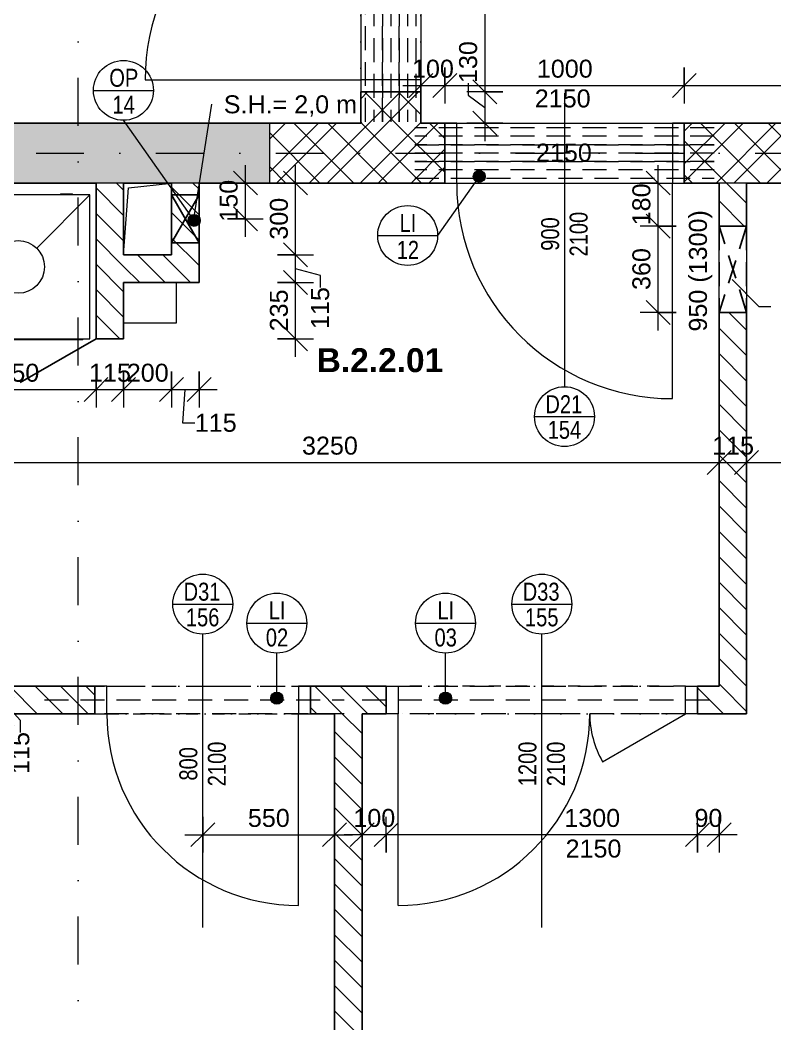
# Model space of a CAD drawing. Header units: millimetres. Extents: x -8668 to 43537, y -2985 to 58543.
# Drawn here: x 1529 to 4679, y 47168 to 51358 of the extents above; entities that cross this region are included whole.
import ezdxf

# ---------------------------------------------------------------- set-up
doc = ezdxf.new("R2010")
doc.units = ezdxf.units.MM
for name, pattern in [('HA_Dash_3mm-S1mm', [150, 100, -50]), ('HA_DashDot_10mm-S3mm', [500, 200, -150, 0, -150]), ('HA_DashDot_2_2mm-S0_6mm', [110, 50, -30, 0, -30])]:
    doc.linetypes.add(name, pattern=pattern)
for name, color, linetype, lineweight in [('A-____-____-DIMS', 9, 'Continuous', 5), ('A-____-____-DIMS-50', 9, 'Continuous', 5), ('A-____-____-IDEN', 9, 'Continuous', 9), ('A-AREA-____-IDEN', 9, 'Continuous', 9), ('A-DETL-____-OTLN', 9, 'Continuous', 25), ('A-DETL-GENF-OTLN', 9, 'Continuous', 9), ('A-DOOR-____-IDEN', 9, 'Continuous', 9), ('A-DOOR-____-MCUT', 9, 'HA_DashDot_2_2mm-S0_6mm', 9), ('A-DOOR-____-OTLN', 9, 'Continuous', 9), ('A-DOOR-FRAM-MCUT', 9, 'Continuous', 9), ('A-FLOR-____-OTLN', 9, 'Continuous', 9), ('A-GENM-____-HDLN', 9, 'HA_Dash_3mm-S1mm', 9), ('A-GENM-____-IDEN', 9, 'Continuous', 9), ('A-GENM-____-MCUT', 9, 'HA_Dash_3mm-S1mm', 25), ('A-GENM-____-OTLN', 9, 'Continuous', 9), ('A-WALL-____-MCUT', 9, 'Continuous', 25), ('A-WALL-____-PATT', 9, 'Continuous', 25), ('E-ELEC-FIXT-OTLN', 9, 'Continuous', 9), ('G-____-____-TEXT', 9, 'Continuous', 5), ('I-WALL-____-MCUT', 9, 'Continuous', 25), ('I-WALL-____-OTLN', 9, 'Continuous', 9), ('S-GRID-____-OTLN', 9, 'Continuous', 5)]:
    doc.layers.add(name, color=color, linetype=linetype, lineweight=lineweight)
doc.styles.add('Arial_1', font='arial.ttf', dxfattribs={"height": 75})
doc.styles.add('Arial_2', font='arial.ttf', dxfattribs={"width": 0.8, "height": 75})
doc.styles.add('Arial_B', font='arialbd.ttf', dxfattribs={"height": 100})
doc.dimstyles.new('Inner_Dimensions', dxfattribs={"dimscale": 304.8, "dimtxt": 76.519455, "dimasz": 0.328084, "dimexe": 0.246063, "dimexo": 0.0625, "dimgap": 0.032808, "dimtad": 1, "dimdec": 0, "dimzin": 0, "dimdsep": 46, "dimtxsty": 'Arial_1', "dimblk1": 'OBLIQUE', "dimblk2": 'OBLIQUE', "dimsah": 1, "dimcen": 0.09, "dimdle": 0.246063, "dimazin": 0, "dimtfac": 1, "dimtdec": 4, "dimtix": 1, "dimtmove": 2, "dimatfit": 3, "dimfxl": 0.246063, "dimfxlon": 1, "dimtvp": 1, "dimtolj": 1, "dimtzin": 0, "dimlwd": 9, "dimlwe": 9, "dimarcsym": 2})
doc.dimstyles.new('Inner_Dimensions_1', dxfattribs={"dimscale": 304.8, "dimtxt": 76.519455, "dimasz": 0.328084, "dimexe": 0.246063, "dimexo": 0.0625, "dimgap": 0.032808, "dimtad": 1, "dimdec": 0, "dimzin": 0, "dimdsep": 46, "dimtxsty": 'Arial_1', "dimblk1": 'OBLIQUE', "dimblk2": 'OBLIQUE', "dimsah": 1, "dimcen": 0.09, "dimdle": 0.246063, "dimazin": 0, "dimtfac": 1, "dimtdec": 4, "dimtix": 1, "dimtmove": 0, "dimatfit": 3, "dimfxl": 0.246063, "dimfxlon": 1, "dimtvp": 1, "dimtolj": 1, "dimtzin": 0, "dimlwd": 9, "dimlwe": 9, "dimarcsym": 2})
doc.dimstyles.new('Inner_Dimensions_2', dxfattribs={"dimscale": 304.8, "dimtxt": 76.519455, "dimasz": 0.328084, "dimexe": 0.246063, "dimexo": 0.0625, "dimgap": 0.032808, "dimtad": 1, "dimdec": 0, "dimzin": 0, "dimdsep": 46, "dimtxsty": 'Arial_1', "dimblk1": 'OBLIQUE', "dimblk2": 'OBLIQUE', "dimsah": 1, "dimcen": 0.09, "dimdle": 0.246063, "dimazin": 0, "dimtfac": 1, "dimtdec": 4, "dimtix": 1, "dimtmove": 1, "dimatfit": 3, "dimfxl": 0.246063, "dimfxlon": 1, "dimtvp": 1, "dimtolj": 1, "dimtzin": 0, "dimlwd": 9, "dimlwe": 9, "dimarcsym": 2})
pattern_1 = [(45, (0, 0), (-106.066, 106.066), []), (45, (75, 0), (-106.066, 106.066), []), (315, (0, 0), (70.71068, 70.71068), [])]
pattern_2 = [(135, (0, 0), (-53.03301, -53.03301), [])]

# ---------------------------------------------------------------- blocks, each defined once
blk = doc.blocks.new('HA_DR_Single_Swing_Solid - In_BJ_900x2100_Vstupni-2124296-DPS_2NP - B')
at = {"layer": 'A-DOOR-____-MCUT'}
for p, q in [((-450, 125), (450, 125)), ((-450, -125), (450, -125))]:
    blk.add_line(p, q, dxfattribs=at)
at = {"layer": 'A-DOOR-____-OTLN'}
for p, q in [((-500, 125), (500, 125)), ((-500, -125), (500, -125))]:
    blk.add_line(p, q, dxfattribs=at)
at = {"layer": 'A-DOOR-____-OTLN', "lineweight": 5}
blk.add_line((450, -1025), (450, -125), dxfattribs=at)
blk.add_arc((450, -125), 900, 180, 270, dxfattribs=at)
at = {"layer": 'A-DOOR-FRAM-MCUT'}
for p, q in [((-450, 125), (-500, 125)), ((-450, -125), (-450, 125)), ((500, 125), (450, 125)), ((450, 125), (450, -125)), ((-500, -125), (-450, -125)), ((450, -125), (500, -125))]:
    blk.add_line(p, q, dxfattribs=at)
blk = doc.blocks.new('HA_DR_Single_Swing_Solid - In_BJ_800x2100-2124338-DPS_2NP - B')
at = {"layer": 'A-DOOR-____-MCUT'}
for p, q in [((-400, 57.5), (400, 57.5)), ((-400, -57.5), (400, -57.5))]:
    blk.add_line(p, q, dxfattribs=at)
at = {"layer": 'A-DOOR-____-OTLN', "lineweight": 5}
blk.add_line((400, -857.5), (400, -57.5), dxfattribs=at)
blk.add_arc((400, -57.5), 800, 180, 270, dxfattribs=at)
at = {"layer": 'A-DOOR-FRAM-MCUT'}
for p, q in [((-400, 57.5), (-450, 57.5)), ((-400, -57.5), (-400, 57.5)), ((450, 57.5), (400, 57.5)), ((400, 57.5), (400, -57.5)), ((-450, -57.5), (-400, -57.5)), ((400, -57.5), (450, -57.5))]:
    blk.add_line(p, q, dxfattribs=at)
blk = doc.blocks.new('HA_DR_Double_Swing_Solid - In_BJ_1200x2100_800-1670814-DPS_2NP - B')
at = {"layer": 'A-DOOR-____-MCUT'}
for p, q in [((-600, 57.5), (600, 57.5)), ((-600, -57.5), (600, -57.5))]:
    blk.add_line(p, q, dxfattribs=at)
at = {"layer": 'A-DOOR-____-OTLN', "lineweight": 5}
for p, q in [((600, 857.5), (600, 57.5)), ((-253.6, 257.5), (-600, 57.5))]:
    blk.add_line(p, q, dxfattribs=at)
for centre, radius, start, end in [((600, 57.5), 800, 90, 180), ((-600, 57.5), 400, 360, 30)]:
    blk.add_arc(centre, radius, start, end, dxfattribs=at)
at = {"layer": 'A-DOOR-FRAM-MCUT'}
for p, q in [((-650, 57.5), (-600, 57.5)), ((-600, 57.5), (-600, -57.5)), ((600, 57.5), (650, 57.5)), ((600, -57.5), (600, 57.5)), ((-600, -57.5), (-650, -57.5)), ((650, -57.5), (600, -57.5))]:
    blk.add_line(p, q, dxfattribs=at)
blk = doc.blocks.new('HA_GM_Shaft_Rectangle - Default-2138676-DPS_2NP - B')
at = {"layer": 'A-DETL-GENF-OTLN'}
for p, q in [((20, -20), (200, 0)), ((0, -300), (20, -20))]:
    blk.add_line(p, q, dxfattribs=at)
at = {"layer": 'A-GENM-____-OTLN'}
for p, q in [((0, -300), (0, 0)), ((0, 0), (200, 0)), ((200, 0), (200, -300)), ((200, -300), (0, -300))]:
    blk.add_line(p, q, dxfattribs=at)
blk = doc.blocks.new('R_bathroom_washing_machine - 600x600x900-1448762-DPS_2NP - B')
at = {"layer": 'E-ELEC-FIXT-OTLN'}
for p, q in [((677.5, 596.6), (77.5, 596.6)), ((77.5, 596.6), (77.5, -3.4)), ((455.3, 374.4), (677.5, 596.6)), ((554.7, 601.6), (554.7, 596.6)), ((554.7, 601.6), (572.4, 601.6)), ((572.2, 601.6), (572.2, 596.6)), ((572.4, 601.6), (579.7, 601.6)), ((579.7, 601.6), (586.9, 601.6)), ((586.9, 601.6), (604.7, 601.6)), ((587.2, 596.6), (587.2, 601.6)), ((604.7, 596.6), (604.7, 601.6)), ((677.5, -3.4), (677.5, 596.6)), ((77.5, -3.4), (299.7, 218.9)), ((77.5, -3.4), (677.5, -3.4)), ((107.5, -3.4), (107.5, -8.4)), ((647.5, -8.4), (107.5, -8.4)), ((647.5, -8.4), (647.5, -3.4))]:
    blk.add_line(p, q, dxfattribs=at)
blk.add_circle((377.5, 296.6), 110, dxfattribs=at)
blk = doc.blocks.new('TB_Porotherm KP11_5_1250mm - TB_Porotherm KP11_5_1250mm-1919733-DPS_2NP - B')
at = {"layer": 'A-GENM-____-HDLN'}
for p, q in [((-625, 57.5), (625, 57.5)), ((-625, 0), (625, 0)), ((625, -57.5), (-625, -57.5))]:
    blk.add_line(p, q, dxfattribs=at)
blk = doc.blocks.new('TB_Porotherm KP7_1250mm - TB_Porotherm KP7_1250mm-1913705-DPS_2NP - B')
at = {"layer": 'A-GENM-____-HDLN'}
for p, q in [((-625, 35), (625, 35)), ((-625, 0), (625, 0)), ((625, -35), (-625, -35))]:
    blk.add_line(p, q, dxfattribs=at)
blk = doc.blocks.new('TB_Porotherm KP11_5_1500mm - TB_Porotherm KP11_5_1500mm-1920557-DPS_2NP - B')
at = {"layer": 'A-GENM-____-HDLN'}
for p, q in [((-750, 57.5), (750, 57.5)), ((-750, 0), (750, 0)), ((750, -57.5), (-750, -57.5))]:
    blk.add_line(p, q, dxfattribs=at)
blk = doc.blocks.new('TB_Porotherm KP7_1250mm - TB_Porotherm KP7_1250mm-1924438-DPS_2NP - B')
at = {"layer": 'A-GENM-____-HDLN'}
for p, q in [((625, 35), (-625, 35)), ((-625, 0), (625, 0)), ((-625, -35), (625, -35))]:
    blk.add_line(p, q, dxfattribs=at)
blk = doc.blocks.new('HA_GM_Opening_Rectangle_WallBased - Default-2022477-DPS_2NP - B')
at = {"layer": 'A-GENM-____-MCUT'}
for p, q in [((305, 57.5), (-55, -57.5)), ((-55, 57.5), (305, -57.5)), ((-55, 57.5), (-55, -57.5)), ((-55, 57.5), (305, 57.5)), ((305, 57.5), (305, -57.5)), ((-55, -57.5), (305, -57.5))]:
    blk.add_line(p, q, dxfattribs=at)
blk = doc.blocks.new('DIMBLOCK12-DPS_2NP - B')
at = {"layer": 'A-____-____-DIMS-50', "lineweight": 9}
for p, q in [((1195.7, 49586.8), (1195.7, 49436.8)), ((1195.7, 49511.8), (1195.7, 49586.8)), ((1195.7, 49511.8), (1245.7, 49561.8)), ((4445.7, 49586.8), (4445.7, 49436.8)), ((4445.7, 49511.8), (4445.7, 49586.8)), ((4445.7, 49511.8), (4495.7, 49561.8)), ((1195.7, 49511.8), (1145.7, 49461.8)), ((1195.7, 49511.8), (4445.7, 49511.8)), ((4445.7, 49511.8), (4395.7, 49461.8))]:
    blk.add_line(p, q, dxfattribs=at)
at = {"layer": 'A-____-____-DIMS-50', "color": 0, "lineweight": 9, "insert": (2705.3, 49619.2), "char_height": 75, "width": 276.883, "attachment_point": 1, "line_spacing_factor": 0.941778, "style": 'Arial_1'}
blk.add_mtext('3250', dxfattribs=at)
blk = doc.blocks.new('_Oblique')
at = {"color": 0, "linetype": 'ByBlock', "lineweight": -2}
blk.add_line((-0.5, -0.5), (0.5, 0.5), dxfattribs=at)
blk = doc.blocks.new('DIMBLOCK13-DPS_2NP - B')
at = {"layer": 'A-____-____-DIMS-50', "lineweight": 9}
for p, q in [((4445.7, 49586.8), (4445.7, 49436.8)), ((4445.7, 49511.8), (4445.7, 49586.8)), ((4445.7, 49511.8), (4495.7, 49561.8)), ((4560.7, 49586.8), (4560.7, 49436.8)), ((4560.7, 49511.8), (4560.7, 49586.8)), ((4560.7, 49511.8), (4610.7, 49561.8)), ((4445.7, 49511.8), (4395.7, 49461.8)), ((4445.7, 49511.8), (4560.7, 49511.8)), ((4560.7, 49511.8), (4510.7, 49461.8))]:
    blk.add_line(p, q, dxfattribs=at)
at = {"layer": 'A-____-____-DIMS-50', "color": 0, "lineweight": 9, "insert": (4416.7, 49619.2), "char_height": 75, "width": 207.662, "attachment_point": 1, "line_spacing_factor": 0.941778, "style": 'Arial_1'}
blk.add_mtext('115', dxfattribs=at)
blk = doc.blocks.new('DIMBLOCK14-DPS_2NP - B')
at = {"layer": 'A-____-____-DIMS-50', "lineweight": 9}
for p, q in [((4560.7, 49586.8), (4560.7, 49436.8)), ((4560.7, 49511.8), (4560.7, 49586.8)), ((4560.7, 49511.8), (4610.7, 49561.8)), ((7045.7, 49586.8), (7045.7, 49436.8)), ((7045.7, 49511.8), (7045.7, 49586.8)), ((7045.7, 49511.8), (7095.7, 49561.8)), ((4560.7, 49511.8), (4510.7, 49461.8)), ((4560.7, 49511.8), (7120.7, 49511.8)), ((7045.7, 49511.8), (6995.7, 49461.8))]:
    blk.add_line(p, q, dxfattribs=at)
at = {"layer": 'A-____-____-DIMS-50', "color": 0, "lineweight": 9, "insert": (5687.8, 49619.2), "char_height": 75, "width": 276.883, "attachment_point": 1, "line_spacing_factor": 0.941778, "style": 'Arial_1'}
blk.add_mtext('2485', dxfattribs=at)
blk = doc.blocks.new('DIMBLOCK17-DPS_2NP - B')
at = {"layer": 'A-____-____-DIMS-50', "lineweight": 9}
for p, q in [((4356, 47883), (4356, 48033)), ((4445.7, 48033), (4445.7, 47883)), ((4445.7, 47958), (4445.7, 48033)), ((4356, 47958), (4406, 48008)), ((4445.7, 47958), (4495.7, 48008)), ((4356, 47958), (4306, 47908)), ((4520.7, 47958), (4356, 47958)), ((4356, 47958), (4356, 47883)), ((4445.7, 47958), (4395.7, 47908))]:
    blk.add_line(p, q, dxfattribs=at)
at = {"layer": 'A-____-____-DIMS-50', "color": 0, "lineweight": 9, "insert": (4343.1, 48065.4), "char_height": 75, "width": 138.441, "attachment_point": 1, "line_spacing_factor": 0.941778, "style": 'Arial_1'}
blk.add_mtext('90', dxfattribs=at)
blk = doc.blocks.new('DIMBLOCK18-DPS_2NP - B')
at = {"layer": 'A-____-____-DIMS-50', "lineweight": 9}
for p, q in [((3056, 47883), (3056, 48033)), ((4356, 47883), (4356, 48033)), ((3056, 47958), (3106, 48008)), ((4356, 47958), (4406, 48008)), ((3056, 47958), (3006, 47908)), ((4356, 47958), (3056, 47958)), ((3056, 47958), (3056, 47883)), ((4356, 47958), (4306, 47908)), ((4356, 47958), (4356, 47883))]:
    blk.add_line(p, q, dxfattribs=at)
at = {"layer": 'A-____-____-DIMS-50', "color": 0, "lineweight": 9, "insert": (3799.8, 48065.4), "char_height": 75, "width": 276.883, "attachment_point": 1, "line_spacing_factor": 0.941778, "style": 'Arial_1'}
blk.add_mtext('1300', dxfattribs=at)
blk = doc.blocks.new('DIMBLOCK19-DPS_2NP - B')
at = {"layer": 'A-____-____-DIMS-50', "lineweight": 9}
for p, q in [((2956, 47883), (2956, 48033)), ((3056, 47883), (3056, 48033)), ((2956, 47958), (3006, 48008)), ((3056, 47958), (3106, 48008)), ((3056, 47958), (2881, 47958)), ((2956, 47958), (2906, 47908)), ((2956, 47958), (2956, 47883)), ((3056, 47958), (3006, 47908)), ((3056, 47958), (3056, 47883))]:
    blk.add_line(p, q, dxfattribs=at)
at = {"layer": 'A-____-____-DIMS-50', "color": 0, "lineweight": 9, "insert": (2919.5, 48065.4), "char_height": 75, "width": 207.662, "attachment_point": 1, "line_spacing_factor": 0.941778, "style": 'Arial_1'}
blk.add_mtext('100', dxfattribs=at)
blk = doc.blocks.new('HA_TAG_Door_TypeMark_wDimensions - Scale50_Right with Bouble-921060-DPS_2NP - B')
at = {"layer": 'A-DOOR-____-IDEN'}
for p, q in [((0, 5), (0, -19.5)), ((-2.5, -22), (2.5, -22))]:
    blk.add_line(p, q, dxfattribs=at)
blk.add_circle((0, -22), 2.5, dxfattribs=at)
blk = doc.blocks.new('HA_TAG_Door_TypeMark_wDimensions - Scale50_Left with Bouble-921048-DPS_2NP - B')
at = {"layer": 'A-DOOR-____-IDEN'}
for p, q in [((-2.5, 22), (2.5, 22)), ((0, -5), (0, 19.5))]:
    blk.add_line(p, q, dxfattribs=at)
blk.add_circle((0, 22), 2.5, dxfattribs=at)
blk = doc.blocks.new('DIMBLOCK188-DPS_2NP - B')
at = {"layer": 'A-____-____-DIMS-50', "lineweight": 9}
for p, q in [((1195.7, 49891.1), (1195.7, 49741.1)), ((1195.7, 49816.1), (1195.7, 49891.1)), ((1195.7, 49816.1), (1245.7, 49866.1)), ((1845.7, 49891.1), (1845.7, 49741.1)), ((1845.7, 49816.1), (1845.7, 49891.1)), ((1845.7, 49816.1), (1895.7, 49866.1)), ((1120.7, 49816.1), (1845.7, 49816.1)), ((1195.7, 49816.1), (1145.7, 49766.1)), ((1845.7, 49816.1), (1795.7, 49766.1))]:
    blk.add_line(p, q, dxfattribs=at)
at = {"layer": 'A-____-____-DIMS-50', "color": 0, "lineweight": 9, "insert": (1434.2, 49923.5), "char_height": 75, "width": 207.662, "attachment_point": 1, "line_spacing_factor": 0.941778, "style": 'Arial_1'}
blk.add_mtext('650', dxfattribs=at)
blk = doc.blocks.new('DIMBLOCK189-DPS_2NP - B')
at = {"layer": 'A-____-____-DIMS-50', "lineweight": 9}
for p, q in [((1845.7, 49891.1), (1845.7, 49741.1)), ((1845.7, 49816.1), (1845.7, 49891.1)), ((1845.7, 49816.1), (1895.7, 49866.1)), ((1960.7, 49891.1), (1960.7, 49741.1)), ((1960.7, 49816.1), (1960.7, 49891.1)), ((1960.7, 49816.1), (2010.7, 49866.1)), ((1845.7, 49816.1), (1795.7, 49766.1)), ((1845.7, 49816.1), (1960.7, 49816.1)), ((1960.7, 49816.1), (1910.7, 49766.1))]:
    blk.add_line(p, q, dxfattribs=at)
at = {"layer": 'A-____-____-DIMS-50', "color": 0, "lineweight": 9, "insert": (1816.7, 49923.5), "char_height": 75, "width": 207.662, "attachment_point": 1, "line_spacing_factor": 0.941778, "style": 'Arial_1'}
blk.add_mtext('115', dxfattribs=at)
blk = doc.blocks.new('DIMBLOCK190-DPS_2NP - B')
at = {"layer": 'A-____-____-DIMS-50', "lineweight": 9}
for p, q in [((1960.7, 49891.1), (1960.7, 49741.1)), ((1960.7, 49816.1), (1960.7, 49891.1)), ((1960.7, 49816.1), (2010.7, 49866.1)), ((2160.7, 49891.1), (2160.7, 49741.1)), ((2160.7, 49816.1), (2160.7, 49891.1)), ((2160.7, 49816.1), (2210.7, 49866.1)), ((1960.7, 49816.1), (1910.7, 49766.1)), ((1960.7, 49816.1), (2160.7, 49816.1)), ((2160.7, 49816.1), (2110.7, 49766.1))]:
    blk.add_line(p, q, dxfattribs=at)
at = {"layer": 'A-____-____-DIMS-50', "color": 0, "lineweight": 9, "insert": (1974.2, 49923.5), "char_height": 75, "width": 207.662, "attachment_point": 1, "line_spacing_factor": 0.941778, "style": 'Arial_1'}
blk.add_mtext('200', dxfattribs=at)
blk = doc.blocks.new('DIMBLOCK191-DPS_2NP - B')
at = {"layer": 'A-____-____-DIMS-50', "lineweight": 9}
for p, q in [((2160.7, 49891.1), (2160.7, 49741.1)), ((2160.7, 49816.1), (2160.7, 49891.1)), ((2160.7, 49816.1), (2210.7, 49866.1)), ((2275.7, 49891.1), (2275.7, 49741.1)), ((2275.7, 49816.1), (2275.7, 49891.1)), ((2275.7, 49816.1), (2325.7, 49866.1)), ((2160.7, 49816.1), (2110.7, 49766.1)), ((2160.7, 49816.1), (2350.7, 49816.1)), ((2207.9, 49675.8), (2218.2, 49816.1)), ((2275.7, 49816.1), (2225.7, 49766.1)), ((2257.9, 49675.8), (2207.9, 49675.8))]:
    blk.add_line(p, q, dxfattribs=at)
at = {"layer": 'A-____-____-DIMS-50', "color": 0, "lineweight": 9, "insert": (2257.9, 49714.4), "char_height": 75, "width": 207.662, "attachment_point": 1, "line_spacing_factor": 0.941778, "style": 'Arial_1'}
blk.add_mtext('115', dxfattribs=at)
blk = doc.blocks.new('DIMBLOCK192-DPS_2NP - B')
at = {"layer": 'A-____-____-DIMS-50', "lineweight": 9}
for p, q in [((2678.6, 50262.7), (2628.6, 50312.7)), ((2603.6, 50262.7), (2753.6, 50262.7)), ((2678.6, 50262.7), (2603.6, 50262.7)), ((2678.6, 49952.7), (2678.6, 50262.7)), ((2678.6, 50262.7), (2728.6, 50212.7)), ((2678.6, 50027.7), (2628.6, 50077.7)), ((2603.6, 50027.7), (2753.6, 50027.7)), ((2678.6, 50027.7), (2603.6, 50027.7)), ((2678.6, 50027.7), (2728.6, 49977.7))]:
    blk.add_line(p, q, dxfattribs=at)
at = {"layer": 'A-____-____-DIMS-50', "color": 0, "lineweight": 9, "insert": (2571.2, 50058.7), "char_height": 75, "width": 207.662, "attachment_point": 1, "rotation": 90, "line_spacing_factor": 0.941778, "style": 'Arial_1'}
blk.add_mtext('235', dxfattribs=at)
blk = doc.blocks.new('DIMBLOCK193-DPS_2NP - B')
at = {"layer": 'A-____-____-DIMS-50', "lineweight": 9}
for p, q in [((2678.6, 50377.7), (2628.6, 50427.7)), ((2603.6, 50377.7), (2753.6, 50377.7)), ((2678.6, 50377.7), (2603.6, 50377.7)), ((2678.6, 50262.7), (2678.6, 50377.7)), ((2678.6, 50377.7), (2728.6, 50327.7)), ((2781.9, 50291.5), (2678.6, 50320.2)), ((2678.6, 50262.7), (2628.6, 50312.7)), ((2781.9, 50241.5), (2781.9, 50291.5)), ((2603.6, 50262.7), (2753.6, 50262.7)), ((2678.6, 50262.7), (2603.6, 50262.7)), ((2678.6, 50262.7), (2728.6, 50212.7))]:
    blk.add_line(p, q, dxfattribs=at)
at = {"layer": 'A-____-____-DIMS-50', "color": 0, "lineweight": 9, "insert": (2743.4, 50068.5), "char_height": 75, "width": 207.662, "attachment_point": 1, "rotation": 90, "line_spacing_factor": 0.941778, "style": 'Arial_1'}
blk.add_mtext('115', dxfattribs=at)
blk = doc.blocks.new('DIMBLOCK194-DPS_2NP - B')
at = {"layer": 'A-____-____-DIMS-50', "lineweight": 9}
for p, q in [((2678.6, 50377.7), (2678.6, 50752.7)), ((2678.6, 50677.7), (2628.6, 50727.7)), ((2603.6, 50677.7), (2753.6, 50677.7)), ((2678.6, 50677.7), (2603.6, 50677.7)), ((2678.6, 50677.7), (2728.6, 50627.7)), ((2678.6, 50377.7), (2628.6, 50427.7)), ((2603.6, 50377.7), (2753.6, 50377.7)), ((2678.6, 50377.7), (2603.6, 50377.7)), ((2678.6, 50377.7), (2728.6, 50327.7))]:
    blk.add_line(p, q, dxfattribs=at)
at = {"layer": 'A-____-____-DIMS-50', "color": 0, "lineweight": 9, "insert": (2571.2, 50441.2), "char_height": 75, "width": 207.662, "attachment_point": 1, "rotation": 90, "line_spacing_factor": 0.941778, "style": 'Arial_1'}
blk.add_mtext('300', dxfattribs=at)
blk = doc.blocks.new('DIMBLOCK195-DPS_2NP - B')
at = {"layer": 'A-____-____-DIMS-50', "lineweight": 9}
for p, q in [((1453.1, 48577.7), (1403.1, 48627.7)), ((1378.1, 48577.7), (1528.1, 48577.7)), ((1453.1, 48577.7), (1378.1, 48577.7)), ((1453.1, 48387.7), (1453.1, 48577.7)), ((1453.1, 48577.7), (1503.1, 48527.7)), ((1530.7, 48434.6), (1453.1, 48520.2)), ((1453.1, 48462.7), (1403.1, 48512.7)), ((1378.1, 48462.7), (1528.1, 48462.7)), ((1453.1, 48462.7), (1378.1, 48462.7)), ((1453.1, 48462.7), (1503.1, 48412.7)), ((1530.7, 48384.6), (1530.7, 48434.6))]:
    blk.add_line(p, q, dxfattribs=at)
at = {"layer": 'A-____-____-DIMS-50', "color": 0, "lineweight": 9, "insert": (1492.2, 48211.6), "char_height": 75, "width": 207.662, "attachment_point": 1, "rotation": 90, "line_spacing_factor": 0.941778, "style": 'Arial_1'}
blk.add_mtext('115', dxfattribs=at)
blk = doc.blocks.new('DIMBLOCK203-DPS_2NP - B')
at = {"layer": 'A-____-____-DIMS-50', "lineweight": 9}
for p, q in [((3468.2, 52057.7), (3418.2, 52107.7)), ((3543.2, 52057.7), (3393.2, 52057.7)), ((3468.2, 52057.7), (3468.2, 51057.7)), ((3468.2, 52057.7), (3518.2, 52007.7)), ((3468.2, 52057.7), (3543.2, 52057.7)), ((3468.2, 51057.7), (3418.2, 51107.7)), ((3543.2, 51057.7), (3393.2, 51057.7)), ((3468.2, 51057.7), (3518.2, 51007.7)), ((3468.2, 51057.7), (3543.2, 51057.7))]:
    blk.add_line(p, q, dxfattribs=at)
at = {"layer": 'A-____-____-DIMS-50', "color": 0, "lineweight": 9, "insert": (3360.8, 51381.4), "char_height": 75, "width": 276.883, "attachment_point": 1, "rotation": 90, "line_spacing_factor": 0.941778, "style": 'Arial_1'}
blk.add_mtext('1000', dxfattribs=at)
blk = doc.blocks.new('DIMBLOCK204-DPS_2NP - B')
at = {"layer": 'A-____-____-DIMS-50', "lineweight": 9}
for p, q in [((3399.3, 51094.9), (3399.3, 51044.9)), ((3468.2, 51057.7), (3418.2, 51107.7)), ((3543.2, 51057.7), (3393.2, 51057.7)), ((3399.3, 51044.9), (3468.2, 50992.7)), ((3468.2, 51057.7), (3468.2, 50852.7)), ((3468.2, 51057.7), (3518.2, 51007.7)), ((3468.2, 51057.7), (3543.2, 51057.7)), ((3468.2, 50927.7), (3418.2, 50977.7)), ((3543.2, 50927.7), (3393.2, 50927.7)), ((3468.2, 50927.7), (3518.2, 50877.7)), ((3468.2, 50927.7), (3543.2, 50927.7))]:
    blk.add_line(p, q, dxfattribs=at)
at = {"layer": 'A-____-____-DIMS-50', "color": 0, "lineweight": 9, "insert": (3360.8, 51094.9), "char_height": 75, "width": 207.662, "attachment_point": 1, "rotation": 90, "line_spacing_factor": 0.941778, "style": 'Arial_1'}
blk.add_mtext('130', dxfattribs=at)
blk = doc.blocks.new('DIMBLOCK205-DPS_2NP - B')
at = {"layer": 'A-____-____-DIMS-50', "lineweight": 9}
for p, q in [((3200.7, 51160.1), (3200.7, 51010.1)), ((3200.7, 51085.1), (3200.7, 51160.1)), ((3300.7, 51160.1), (3300.7, 51010.1)), ((3300.7, 51085.1), (3300.7, 51160.1)), ((3200.7, 51085.1), (3250.7, 51135.1)), ((3300.7, 51085.1), (3350.7, 51135.1)), ((3125.7, 51085.1), (3300.7, 51085.1)), ((3200.7, 51085.1), (3150.7, 51035.1)), ((3300.7, 51085.1), (3250.7, 51035.1))]:
    blk.add_line(p, q, dxfattribs=at)
at = {"layer": 'A-____-____-DIMS-50', "color": 0, "lineweight": 9, "insert": (3164.2, 51192.4), "char_height": 75, "width": 207.662, "attachment_point": 1, "line_spacing_factor": 0.941778, "style": 'Arial_1'}
blk.add_mtext('100', dxfattribs=at)
blk = doc.blocks.new('DIMBLOCK206-DPS_2NP - B')
at = {"layer": 'A-____-____-DIMS-50', "lineweight": 9}
for p, q in [((3300.7, 51160.1), (3300.7, 51010.1)), ((3300.7, 51085.1), (3300.7, 51160.1)), ((4300.7, 51160.1), (4300.7, 51010.1)), ((4300.7, 51085.1), (4300.7, 51160.1)), ((3300.7, 51085.1), (3350.7, 51135.1)), ((4300.7, 51085.1), (4350.7, 51135.1)), ((3300.7, 51085.1), (3250.7, 51035.1)), ((3300.7, 51085.1), (4300.7, 51085.1)), ((4300.7, 51085.1), (4250.7, 51035.1))]:
    blk.add_line(p, q, dxfattribs=at)
at = {"layer": 'A-____-____-DIMS-50', "color": 0, "lineweight": 9, "insert": (3685.3, 51192.4), "char_height": 75, "width": 276.883, "attachment_point": 1, "line_spacing_factor": 0.941778, "style": 'Arial_1'}
blk.add_mtext('1000', dxfattribs=at)
blk = doc.blocks.new('DIMBLOCK207-DPS_2NP - B')
at = {"layer": 'A-____-____-DIMS-50', "lineweight": 9}
for p, q in [((4300.7, 51160.1), (4300.7, 51010.1)), ((4300.7, 51085.1), (4300.7, 51160.1)), ((9945.7, 51160.1), (9945.7, 51010.1)), ((9945.7, 51085.1), (9945.7, 51160.1)), ((4300.7, 51085.1), (4350.7, 51135.1)), ((9945.7, 51085.1), (9995.7, 51135.1)), ((4300.7, 51085.1), (4250.7, 51035.1)), ((4300.7, 51085.1), (9945.7, 51085.1)), ((9945.7, 51085.1), (9895.7, 51035.1))]:
    blk.add_line(p, q, dxfattribs=at)
at = {"layer": 'A-____-____-DIMS-50', "color": 0, "lineweight": 9, "insert": (6889.1, 51192.4), "char_height": 75, "width": 276.883, "attachment_point": 1, "line_spacing_factor": 0.941778, "style": 'Arial_1'}
blk.add_mtext('5645', dxfattribs=at)
blk = doc.blocks.new('DIMBLOCK234-DPS_2NP - B')
at = {"layer": 'A-____-____-DIMS-50', "lineweight": 9}
for p, q in [((2291, 48033), (2291, 47883)), ((2291, 47958), (2291, 48033)), ((2841, 48033), (2841, 47883)), ((2841, 47958), (2841, 48033)), ((2291, 47958), (2341, 48008)), ((2841, 47958), (2891, 48008)), ((2216, 47958), (2916, 47958)), ((2291, 47958), (2241, 47908)), ((2841, 47958), (2791, 47908))]:
    blk.add_line(p, q, dxfattribs=at)
at = {"layer": 'A-____-____-DIMS-50', "color": 0, "lineweight": 9, "insert": (2479.5, 48065.4), "char_height": 75, "width": 207.662, "attachment_point": 1, "line_spacing_factor": 0.941778, "style": 'Arial_1'}
blk.add_mtext('550', dxfattribs=at)
blk = doc.blocks.new('HA_TAG_GM_Products - Generic-588599-DPS_2NP - B')
at = {"layer": 'A-GENM-____-IDEN'}
blk.add_line((-2.5, 0), (2.5, 0), dxfattribs=at)
blk.add_circle((0, 0), 2.5, dxfattribs=at)
blk = doc.blocks.new('DIMBLOCK245-DPS_2NP - B')
at = {"layer": 'A-____-____-DIMS-50', "lineweight": 9}
for p, q in [((4191.1, 50497.7), (4141.1, 50547.7)), ((4266.1, 50497.7), (4116.1, 50497.7)), ((4191.1, 50062.7), (4191.1, 50497.7)), ((4191.1, 50497.7), (4241.1, 50447.7)), ((4191.1, 50497.7), (4266.1, 50497.7)), ((4191.1, 50137.7), (4141.1, 50187.7)), ((4266.1, 50137.7), (4116.1, 50137.7)), ((4191.1, 50137.7), (4241.1, 50087.7)), ((4191.1, 50137.7), (4266.1, 50137.7))]:
    blk.add_line(p, q, dxfattribs=at)
at = {"layer": 'A-____-____-DIMS-50', "color": 0, "lineweight": 9, "insert": (4083.8, 50231.2), "char_height": 75, "width": 207.662, "attachment_point": 1, "rotation": 90, "line_spacing_factor": 0.941778, "style": 'Arial_1'}
blk.add_mtext('360', dxfattribs=at)
blk = doc.blocks.new('DIMBLOCK246-DPS_2NP - B')
at = {"layer": 'A-____-____-DIMS-50', "lineweight": 9}
for p, q in [((4191.1, 50497.7), (4191.1, 50752.7)), ((4191.1, 50677.7), (4141.1, 50727.7)), ((4116.1, 50677.7), (4266.1, 50677.7)), ((4191.1, 50677.7), (4116.1, 50677.7)), ((4191.1, 50677.7), (4241.1, 50627.7)), ((4191.1, 50497.7), (4141.1, 50547.7)), ((4266.1, 50497.7), (4116.1, 50497.7)), ((4191.1, 50497.7), (4241.1, 50447.7)), ((4191.1, 50497.7), (4266.1, 50497.7))]:
    blk.add_line(p, q, dxfattribs=at)
at = {"layer": 'A-____-____-DIMS-50', "color": 0, "lineweight": 9, "insert": (4083.8, 50501.2), "char_height": 75, "width": 207.662, "attachment_point": 1, "rotation": 90, "line_spacing_factor": 0.941778, "style": 'Arial_1'}
blk.add_mtext('180', dxfattribs=at)
blk = doc.blocks.new('DIMBLOCK305-DPS_2NP - B')
at = {"layer": 'A-____-____-DIMS-50', "lineweight": 9}
for p, q in [((2468.9, 50452.7), (2468.9, 50752.7)), ((2468.9, 50677.7), (2418.9, 50727.7)), ((2393.9, 50677.7), (2543.9, 50677.7)), ((2468.9, 50677.7), (2393.9, 50677.7)), ((2468.9, 50677.7), (2518.9, 50627.7)), ((2468.9, 50527.7), (2418.9, 50577.7)), ((2393.9, 50527.7), (2543.9, 50527.7)), ((2468.9, 50527.7), (2393.9, 50527.7)), ((2468.9, 50527.7), (2518.9, 50477.7))]:
    blk.add_line(p, q, dxfattribs=at)
at = {"layer": 'A-____-____-DIMS-50', "color": 0, "lineweight": 9, "insert": (2361.5, 50516.2), "char_height": 75, "width": 207.662, "attachment_point": 1, "rotation": 90, "line_spacing_factor": 0.941778, "style": 'Arial_1'}
blk.add_mtext('150', dxfattribs=at)

msp = doc.modelspace()

# ---------------------------------------------------------------- hatches: boundary and pattern name
at = {"layer": 'A-GENM-____-IDEN'}
h = msp.add_hatch(color=256, dxfattribs=at)
edge = h.paths.add_edge_path()
edge.add_arc((3444.9, 50705.2), 25, 0, 360)
h = msp.add_hatch(color=256, dxfattribs=at)
edge = h.paths.add_edge_path()
edge.add_arc((2255.3, 50521.7), 25, 0, 360)
h = msp.add_hatch(color=256, dxfattribs=at)
edge = h.paths.add_edge_path()
edge.add_arc((2600.3, 48527.8), 25, 0, 360)
h = msp.add_hatch(color=256, dxfattribs=at)
edge = h.paths.add_edge_path()
edge.add_arc((3304.1, 48527.8), 25, 0, 360)
at = {"layer": 'A-WALL-____-PATT', "lineweight": 5}
h = msp.add_hatch(dxfattribs=at)
h.set_pattern_fill('FP_2', color=256, style=0, pattern_type=2)
h.set_pattern_definition(pattern_1)
h.paths.add_polyline_path([(3200.7, 50927.7), (3200.7, 51057.7), (2950.7, 51057.7), (2950.7, 50927.7)])
h.paths.add_polyline_path([(3200.7, 52057.7), (3200.7, 55502.7), (2950.7, 55502.7), (2950.7, 52057.7)])
at = {"layer": 'A-WALL-____-PATT', "lineweight": 9}
msp.add_hatch(color=256, dxfattribs=at).paths.add_polyline_path([(2275.7, 50677.7), (2570.7, 50677.7), (2570.7, 50927.7), (-1054.3, 50927.7), (-1054.3, 50677.7), (2160.7, 50677.7)])
at = {"layer": 'A-WALL-____-PATT', "lineweight": 5}
h = msp.add_hatch(dxfattribs=at)
h.set_pattern_fill('FP_2', color=256, style=0, pattern_type=2)
h.set_pattern_definition(pattern_1)
h.paths.add_polyline_path([(13965.7, 50677.7), (13965.7, 50927.7), (10945.7, 50927.7), (10945.7, 50677.7), (13456.5, 50677.7)])
h.paths.add_polyline_path([(9945.7, 50677.7), (9945.7, 50927.7), (4300.7, 50927.7), (4300.7, 50677.7), (9865.7, 50677.7)])
h.paths.add_polyline_path([(3300.7, 50677.7), (3300.7, 50927.7), (2570.7, 50927.7), (2570.7, 50677.7)])
h = msp.add_hatch(dxfattribs=at)
h.set_pattern_fill('FP_3', color=256, style=0, pattern_type=2)
h.set_pattern_definition(pattern_2)
h.paths.add_polyline_path([(1845.7, 50027.7), (1960.7, 50027.7), (1960.7, 50677.7), (1845.7, 50677.7), (1845.7, 50385.6)])
h = msp.add_hatch(dxfattribs=at)
h.set_pattern_fill('FP_3', color=256, style=0, pattern_type=2)
h.set_pattern_definition(pattern_2)
h.paths.add_polyline_path([(2275.7, 50262.7), (2275.7, 50677.7), (2160.7, 50677.7), (2160.7, 50262.7)])
h = msp.add_hatch(dxfattribs=at)
h.set_pattern_fill('FP_3', color=256, style=0, pattern_type=2)
h.set_pattern_definition(pattern_2)
h.paths.add_polyline_path([(4560.7, 48577.7), (4560.7, 50137.7), (4445.7, 50137.7), (4445.7, 48577.7)])
h.paths.add_polyline_path([(4560.7, 50497.7), (4560.7, 50677.7), (4445.7, 50677.7), (4445.7, 50497.7)])
h = msp.add_hatch(dxfattribs=at)
h.set_pattern_fill('FP_3', color=256, style=0, pattern_type=2)
h.set_pattern_definition(pattern_2)
h.paths.add_polyline_path([(1960.7, 50262.7), (2160.7, 50262.7), (2160.7, 50377.7), (1960.7, 50377.7)])
h = msp.add_hatch(dxfattribs=at)
h.set_pattern_fill('FP_3', color=256, style=0, pattern_type=2)
h.set_pattern_definition(pattern_2)
h.paths.add_polyline_path([(4560.7, 48462.7), (4560.7, 48577.7), (4356, 48577.7), (4356, 48462.7)])
h.paths.add_polyline_path([(3056, 48462.7), (3056, 48577.7), (2741, 48577.7), (2741, 48462.7), (2956, 48462.7)])
h.paths.add_polyline_path([(1400.2, 48462.7), (1841, 48462.7), (1841, 48577.7), (1195.7, 48577.7), (1195.7, 48462.7)])
h = msp.add_hatch(dxfattribs=at)
h.set_pattern_fill('FP_3', color=256, style=0, pattern_type=2)
h.set_pattern_definition(pattern_2)
h.paths.add_polyline_path([(2956, 44737.7), (2956, 48462.7), (2841, 48462.7), (2841, 44737.7)])

# ---------------------------------------------------------------- linework, layer by layer
at = {"layer": 'A-____-____-IDEN'}
for p, q in [((4500.3, 50274.8), (4611.1, 50162.1)), ((4611.1, 50162.1), (4661.7, 50162.1))]:
    msp.add_line(p, q, dxfattribs=at)
at = {"layer": 'A-DETL-____-OTLN'}
for p, q in [((2160.7, 50627.7), (2160.7, 50427.7)), ((2275.7, 50627.7), (2160.7, 50627.7)), ((2160.7, 50627.7), (2275.7, 50427.7)), ((2275.7, 50627.7), (2160.7, 50427.7)), ((2275.7, 50427.7), (2275.7, 50627.7)), ((2160.7, 50427.7), (2275.7, 50427.7)), ((1529.6, 49845.2), (1845.7, 50027.7))]:
    msp.add_line(p, q, dxfattribs=at)
at = {"layer": 'A-FLOR-____-OTLN'}
for p, q in [((2180.7, 50262.7), (2180.7, 50092.7)), ((2180.7, 50092.7), (1960.7, 50092.7))]:
    msp.add_line(p, q, dxfattribs=at)
at = {"layer": 'A-GENM-____-IDEN'}
for p, q in [((2255.3, 50521.7), (1960.1, 50939.3)), ((3444.9, 50705.2), (3271.2, 50458.7)), ((2600.3, 48527.8), (2600.3, 48716.1)), ((3304.1, 48527.8), (3304.1, 48716.1))]:
    msp.add_line(p, q, dxfattribs=at)
for centre in [(3444.9, 50705.2), (2255.3, 50521.7), (2600.3, 48527.8), (3304.1, 48527.8)]:
    msp.add_circle(centre, 25, dxfattribs=at)
at = {"layer": 'A-WALL-____-MCUT', "lineweight": 9}
for p, q in [((2570.7, 50677.7), (2570.7, 50927.7)), ((1960.7, 50677.7), (1845.7, 50677.7)), ((2275.7, 50677.7), (2160.7, 50677.7)), ((4560.7, 50677.7), (4445.7, 50677.7))]:
    msp.add_line(p, q, dxfattribs=at)
at = {"layer": 'G-____-____-TEXT', "color": 10, "lineweight": 9}
msp.add_line((2252.2, 50518.9), (2328.8, 51006.1), dxfattribs=at)
at = {"layer": 'I-WALL-____-MCUT'}
for p, q in [((2950.7, 51057.7), (2950.7, 50927.7)), ((3200.7, 51057.7), (2950.7, 51057.7)), ((3200.7, 50927.7), (3200.7, 51057.7)), ((2950.7, 50927.7), (-1054.3, 50927.7)), ((3300.7, 50927.7), (3200.7, 50927.7)), ((3300.7, 50677.7), (3300.7, 50927.7)), ((9945.7, 50927.7), (4300.7, 50927.7)), ((4300.7, 50927.7), (4300.7, 50677.7)), ((1195.7, 50677.7), (1845.7, 50677.7)), ((1845.7, 50677.7), (1845.7, 50027.7)), ((1960.7, 50677.7), (2160.7, 50677.7)), ((1960.7, 50377.7), (1960.7, 50677.7)), ((2160.7, 50677.7), (2160.7, 50377.7)), ((2275.7, 50262.7), (2275.7, 50677.7)), ((2275.7, 50677.7), (3300.7, 50677.7)), ((4300.7, 50677.7), (4445.7, 50677.7)), ((4445.7, 50677.7), (4445.7, 50497.7)), ((4560.7, 50677.7), (6515.7, 50677.7)), ((4560.7, 50497.7), (4560.7, 50677.7)), ((4445.7, 50497.7), (4560.7, 50497.7)), ((2160.7, 50377.7), (1960.7, 50377.7)), ((1960.7, 50262.7), (2275.7, 50262.7)), ((1960.7, 50027.7), (1960.7, 50262.7)), ((4560.7, 50137.7), (4445.7, 50137.7)), ((4445.7, 50137.7), (4445.7, 48577.7)), ((4560.7, 48462.7), (4560.7, 50137.7)), ((1845.7, 50027.7), (1960.7, 50027.7)), ((1841, 48577.7), (1195.7, 48577.7)), ((1841, 48462.7), (1841, 48577.7)), ((3056, 48577.7), (2741, 48577.7)), ((2741, 48577.7), (2741, 48462.7)), ((3056, 48462.7), (3056, 48577.7)), ((4445.7, 48577.7), (4356, 48577.7)), ((4356, 48577.7), (4356, 48462.7)), ((1195.7, 48462.7), (1841, 48462.7)), ((2741, 48462.7), (2841, 48462.7)), ((2841, 48462.7), (2841, 44737.7)), ((2956, 48462.7), (3056, 48462.7)), ((2956, 44737.7), (2956, 48462.7)), ((4356, 48462.7), (4560.7, 48462.7))]:
    msp.add_line(p, q, dxfattribs=at)
at = {"layer": 'I-WALL-____-OTLN'}
for p, q in [((4445.7, 50137.7), (4445.7, 50497.7)), ((4560.7, 50497.7), (4560.7, 50137.7))]:
    msp.add_line(p, q, dxfattribs=at)
at = {"layer": 'S-GRID-____-OTLN', "linetype": 'HA_DashDot_10mm-S3mm', "lineweight": 9}
for p, q in [((1770.7, 38414.3), (1770.7, 56942.9)), ((-6906.2, 50802.7), (21594.8, 50802.7))]:
    msp.add_line(p, q, dxfattribs=at)

# ---------------------------------------------------------------- block references
at = {"layer": 'A-DOOR-____-IDEN', "xscale": 49.99999999999998, "yscale": 49.99999999999998, "zscale": 49.99999999999998}
for name, p in [('HA_TAG_Door_TypeMark_wDimensions - Scale50_Right with Bouble-921060-DPS_2NP - B', (3800.7, 50802.7)), ('HA_TAG_Door_TypeMark_wDimensions - Scale50_Left with Bouble-921048-DPS_2NP - B', (2291, 47820.2)), ('HA_TAG_Door_TypeMark_wDimensions - Scale50_Left with Bouble-921048-DPS_2NP - B', (3706, 47820.2))]:
    msp.add_blockref(name, p, dxfattribs=at)
at = {"layer": 'A-DOOR-____-OTLN'}
for name, p, rotation in [('HA_DR_Single_Swing_Solid - In_BJ_900x2100_Vstupni-2124296-DPS_2NP - B', (3075.7, 51557.7), 269.9999999999998), ('HA_DR_Double_Swing_Solid - In_BJ_1200x2100_800-1670814-DPS_2NP - B', (3706, 48520.2), 180)]:
    msp.add_blockref(name, p, dxfattribs=dict(at, rotation=rotation))
for name, p in [('HA_DR_Single_Swing_Solid - In_BJ_900x2100_Vstupni-2124296-DPS_2NP - B', (3800.7, 50802.7)), ('HA_DR_Single_Swing_Solid - In_BJ_800x2100-2124338-DPS_2NP - B', (2291, 48520.2))]:
    msp.add_blockref(name, p, dxfattribs=at)
at = {"layer": 'A-GENM-____-IDEN', "xscale": 49.99999999999998, "yscale": 49.99999999999998, "zscale": 49.99999999999998}
for p in [(1960.1, 51064.3), (3146.2, 50458.7), (2600.3, 48841.1), (3304.1, 48841.1)]:
    msp.add_blockref('HA_TAG_GM_Products - Generic-588599-DPS_2NP - B', p, dxfattribs=at)
at = {"layer": 'A-GENM-____-OTLN'}
for name, p, rotation in [('TB_Porotherm KP7_1250mm - TB_Porotherm KP7_1250mm-1913705-DPS_2NP - B', (3005.7, 51557.7), 269.9999999999998), ('TB_Porotherm KP7_1250mm - TB_Porotherm KP7_1250mm-1913705-DPS_2NP - B', (3075.7, 51557.7), 269.9999999999998), ('TB_Porotherm KP7_1250mm - TB_Porotherm KP7_1250mm-1913705-DPS_2NP - B', (3145.7, 51557.7), 269.9999999999998), ('TB_Porotherm KP7_1250mm - TB_Porotherm KP7_1250mm-1924438-DPS_2NP - B', (3800.7, 50872.7), 180), ('TB_Porotherm KP7_1250mm - TB_Porotherm KP7_1250mm-1924438-DPS_2NP - B', (3800.7, 50802.7), 180), ('TB_Porotherm KP7_1250mm - TB_Porotherm KP7_1250mm-1924438-DPS_2NP - B', (3800.7, 50732.7), 180), ('HA_GM_Opening_Rectangle_WallBased - Default-2022477-DPS_2NP - B', (4503.2, 50442.7), 269.9999999999998)]:
    msp.add_blockref(name, p, dxfattribs=dict(at, rotation=rotation))
at = {"layer": 'A-GENM-____-OTLN', "lineweight": 5}
msp.add_blockref('HA_GM_Shaft_Rectangle - Default-2138676-DPS_2NP - B', (1960.7, 50677.7), dxfattribs=at)
at = {"layer": 'A-GENM-____-OTLN'}
for name, p in [('TB_Porotherm KP11_5_1250mm - TB_Porotherm KP11_5_1250mm-1919733-DPS_2NP - B', (2255.7, 48520.2)), ('TB_Porotherm KP11_5_1500mm - TB_Porotherm KP11_5_1500mm-1920557-DPS_2NP - B', (3706, 48520.2))]:
    msp.add_blockref(name, p, dxfattribs=at)
at = {"layer": 'E-ELEC-FIXT-OTLN'}
msp.add_blockref('R_bathroom_washing_machine - 600x600x900-1448762-DPS_2NP - B', (1142.9, 50031.1), dxfattribs=at)

# ---------------------------------------------------------------- texts
at = {"layer": 'A-AREA-____-IDEN', "lineweight": 5, "insert": (2766.5, 49988.3), "char_height": 100, "width": 653.375, "attachment_point": 1, "style": 'Arial_B'}
msp.add_mtext('B.2.2.01', dxfattribs=at)
at = {"layer": 'A-DOOR-____-IDEN', "lineweight": 5, "char_height": 75, "attachment_point": 1}
for s, insert, width, style in [('2150', (3676.6, 51068.1), 288.607, 'Arial_1'), ('2150', (3681.6, 50842.1), 288.607, 'Arial_1'), ('D21', (3720.9, 49792.1), 189.198, 'Arial_2'), ('154', (3730.5, 49685.1), 173.164, 'Arial_2'), ('D31', (2211.2, 49009.6), 189.198, 'Arial_2'), ('D33', (3626.2, 49009.6), 189.198, 'Arial_2'), ('156', (2220.7, 48902.6), 173.164, 'Arial_2'), ('155', (3635.7, 48902.6), 173.164, 'Arial_2'), ('2150', (3805.2, 47937.6), 288.607, 'Arial_1')]:
    msp.add_mtext(s, dxfattribs=dict(at, insert=insert, width=width, style=style))
at = {"layer": 'A-DOOR-____-IDEN', "lineweight": 5, "char_height": 75, "attachment_point": 1, "rotation": 90, "style": 'Arial_2'}
for s, insert, width in [('900', (3703.1, 50394.8), 173.164), ('2100', (3822.1, 50371), 230.886), ('800', (2193.4, 48183.8), 173.164), ('2100', (2312.4, 48160), 230.886), ('1200', (3608.4, 48160), 230.886), ('2100', (3727.4, 48160), 230.886)]:
    msp.add_mtext(s, dxfattribs=dict(at, insert=insert, width=width))
at = {"layer": 'A-GENM-____-IDEN', "lineweight": 5, "char_height": 75, "attachment_point": 1, "style": 'Arial_2'}
for s, insert, width in [('OP', (1901.1, 51154.4), 147.51), ('14', (1914.3, 51041.7), 115.443), ('LI', (3112.4, 50548.8), 86.582), ('12', (3100.4, 50436.1), 115.443), ('LI', (2566.4, 48931.3), 86.582), ('LI', (3270.3, 48931.3), 86.582), ('02', (2554.4, 48818.5), 115.443), ('03', (3258.3, 48818.5), 115.443)]:
    msp.add_mtext(s, dxfattribs=dict(at, insert=insert, width=width))
at = {"layer": 'A-GENM-____-IDEN', "lineweight": 5, "insert": (4320, 50057.8), "char_height": 75, "width": 629.325, "attachment_point": 1, "rotation": 90, "style": 'Arial_1'}
msp.add_mtext('950 (1300)', dxfattribs=at)
at = {"layer": 'G-____-____-TEXT', "color": 7, "lineweight": 9, "insert": (2378.8, 51043.6), "char_height": 75, "width": 685.443, "attachment_point": 1, "style": 'Arial_1'}
msp.add_mtext('S.H.= 2,0 m', dxfattribs=at)

# ---------------------------------------------------------------- dimensions: what is measured, and where the dimension line sits
at = {"layer": 'A-____-____-DIMS', "lineweight": 9}
for base, p1, p2, dimstyle, override, picture, middle in [((3468.2, 51057.7), (3543.2, 52057.7), (3543.2, 51057.7), 'Inner_Dimensions', {"dimpost": '<>', "dimfxl": 1000}, 'DIMBLOCK203-DPS_2NP - B', (3410.8, 51519.9)), ((3468.2, 50927.7), (3543.2, 51057.7), (3543.2, 50927.7), 'Inner_Dimensions_2', {"dimpost": '<>', "dimfxl": 130}, 'DIMBLOCK204-DPS_2NP - B', (3410.8, 51198.8)), ((2678.6, 50377.7), (2603.6, 50262.7), (2603.6, 50377.7), 'Inner_Dimensions_2', {"dimpost": '<>', "dimfxl": 115}, 'DIMBLOCK193-DPS_2NP - B', (2793.4, 50172.3)), ((1453.1, 48577.7), (1378.1, 48462.7), (1378.1, 48577.7), 'Inner_Dimensions_2', {"dimpost": '<>', "dimfxl": 115}, 'DIMBLOCK195-DPS_2NP - B', (1542.2, 48315.4))]:
    dim = msp.add_linear_dim(base=base, p1=p1, p2=p2, angle=90, dimstyle=dimstyle, override=override, dxfattribs=at)
    dim.commit()
    dim.dimension.update_dxf_attribs({"geometry": picture, "text_midpoint": middle, "dimtype": 160, "text_rotation": 90})
for base, p1, p2, override, picture, middle in [((3300.7, 51085.1), (3200.7, 51160.1), (3300.7, 51160.1), {"dimpost": '<>', "dimfxl": 100}, 'DIMBLOCK205-DPS_2NP - B', (3250.7, 51133.4)), ((4300.7, 51085.1), (3300.7, 51160.1), (4300.7, 51160.1), {"dimpost": '<>', "dimfxl": 1000}, 'DIMBLOCK206-DPS_2NP - B', (3800.7, 51133.4)), ((1845.7, 49816.1), (1195.7, 49891.1), (1845.7, 49891.1), {"dimpost": '<>', "dimfxl": 650}, 'DIMBLOCK188-DPS_2NP - B', (1520.7, 49864.4)), ((1960.7, 49816.1), (1845.7, 49891.1), (1960.7, 49891.1), {"dimpost": '<>', "dimfxl": 115}, 'DIMBLOCK189-DPS_2NP - B', (1903.2, 49864.4)), ((2160.7, 49816.1), (1960.7, 49891.1), (2160.7, 49891.1), {"dimpost": '<>', "dimfxl": 200}, 'DIMBLOCK190-DPS_2NP - B', (2060.7, 49864.4)), ((4445.7, 49511.8), (1195.7, 49586.8), (4445.7, 49586.8), {"dimpost": '<>', "dimfxl": 3250}, 'DIMBLOCK12-DPS_2NP - B', (2820.7, 49560.1)), ((4560.7, 49511.8), (4445.7, 49586.8), (4560.7, 49586.8), {"dimpost": '<>', "dimfxl": 115}, 'DIMBLOCK13-DPS_2NP - B', (4503.2, 49560.1)), ((7045.7, 49511.8), (4560.7, 49586.8), (7045.7, 49586.8), {"dimpost": '<>', "dimfxl": 2485}, 'DIMBLOCK14-DPS_2NP - B', (5803.2, 49560.1)), ((2841, 47958), (2291, 48033), (2841, 48033), {"dimpost": '<>', "dimfxl": 550}, 'DIMBLOCK234-DPS_2NP - B', (2566, 48006.3)), ((2956, 47958), (3056, 47883), (2956, 47883), {"dimpost": '<>', "dimfxl": 100}, 'DIMBLOCK19-DPS_2NP - B', (3006, 48006.3)), ((4356, 47958), (4445.7, 48033), (4356, 47883), {"dimpost": '<>', "dimfxl": 174.781117}, 'DIMBLOCK17-DPS_2NP - B', (4400.8, 48006.3))]:
    dim = msp.add_linear_dim(base=base, p1=p1, p2=p2, dimstyle='Inner_Dimensions_1', override=override, dxfattribs=at)
    dim.commit()
    dim.dimension.update_dxf_attribs({"geometry": picture, "text_midpoint": middle})
for base, p1, p2, dimstyle, override, picture, middle in [((9945.7, 51085.1), (4300.7, 51160.1), (9945.7, 51160.1), 'Inner_Dimensions', {"dimpost": '<>', "dimfxl": 5645}, 'DIMBLOCK207-DPS_2NP - B', (7027.6, 51142.4)), ((2275.7, 49816.1), (2160.7, 49891.1), (2275.7, 49891.1), 'Inner_Dimensions_2', {"dimpost": '<>', "dimfxl": 115}, 'DIMBLOCK191-DPS_2NP - B', (2361.7, 49664.4))]:
    dim = msp.add_linear_dim(base=base, p1=p1, p2=p2, dimstyle=dimstyle, override=override, dxfattribs=at)
    dim.commit()
    dim.dimension.update_dxf_attribs({"geometry": picture, "text_midpoint": middle, "dimtype": 160})
for base, p1, p2, override, picture, middle in [((2468.9, 50677.7), (2393.9, 50527.7), (2393.9, 50677.7), {"dimpost": '<>', "dimfxl": 150}, 'DIMBLOCK305-DPS_2NP - B', (2420.6, 50602.7)), ((2678.6, 50677.7), (2603.6, 50377.7), (2603.6, 50677.7), {"dimpost": '<>', "dimfxl": 300}, 'DIMBLOCK194-DPS_2NP - B', (2630.2, 50527.7)), ((4191.1, 50677.7), (4266.1, 50497.7), (4116.1, 50677.7), {"dimpost": '<>', "dimfxl": 234.30749}, 'DIMBLOCK246-DPS_2NP - B', (4142.9, 50587.7)), ((4191.1, 50497.7), (4266.1, 50137.7), (4266.1, 50497.7), {"dimpost": '<>', "dimfxl": 360}, 'DIMBLOCK245-DPS_2NP - B', (4142.8, 50317.7)), ((2678.6, 50262.7), (2603.6, 50027.7), (2603.6, 50262.7), {"dimpost": '<>', "dimfxl": 235}, 'DIMBLOCK192-DPS_2NP - B', (2630.2, 50145.2))]:
    dim = msp.add_linear_dim(base=base, p1=p1, p2=p2, angle=90, dimstyle='Inner_Dimensions_1', override=override, dxfattribs=at)
    dim.commit()
    dim.dimension.update_dxf_attribs({"geometry": picture, "text_midpoint": middle})
dim = msp.add_linear_dim(base=(3056, 47958), p1=(4356, 47883), p2=(3056, 47883), dimstyle='Inner_Dimensions', override={"dimpost": '<>', "dimfxl": 1300}, dxfattribs=at)
dim.commit()
dim.dimension.update_dxf_attribs({"geometry": 'DIMBLOCK18-DPS_2NP - B', "text_midpoint": (3938.2, 48015.4), "dimtype": 160, "text_rotation": 360})

doc.saveas('drawing.dxf')
